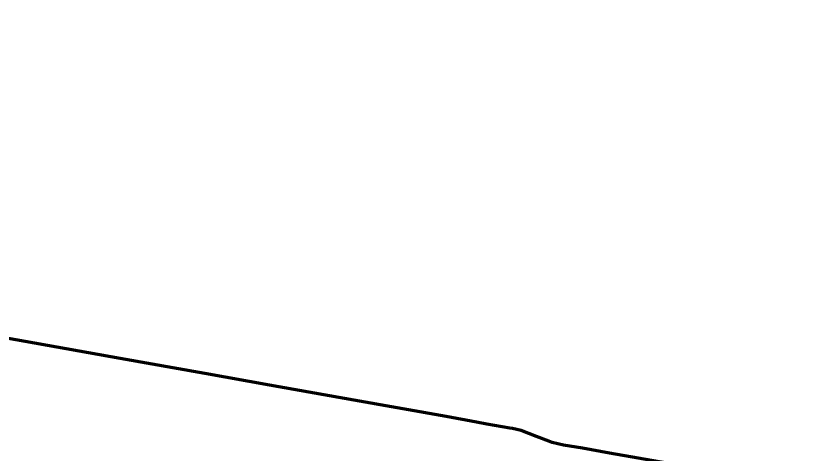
# Model space of a CAD drawing. Header units: metres. Extents: x 599858 to 604937, y 1147506 to 1148114.
# Drawn here: x 602694.09 to 602719.09, y 1147858.05 to 1147872 of the extents above; entities that cross this region are included whole.
import ezdxf

# ---------------------------------------------------------------- set-up
doc = ezdxf.new("R2010")
doc.units = ezdxf.units.M
doc.header["$MEASUREMENT"] = 0
doc.linetypes.add('DGN Style 3', pattern=[73.938826, 52.813447, -21.125379])
doc.layers.add('TF_V_---_Ledn-_2', color=140, linetype='DGN Style 3', lineweight=70)

msp = doc.modelspace()

# ---------------------------------------------------------------- linework, layer by layer
at = {"layer": 'TF_V_---_Ledn-_2', "flags": 128}
for points in [[(602709.81, 1147858.88), (602709.79, 1147858.88), (602709.06, 1147859.01), (602708.73, 1147859.07), (602707.77, 1147859.25), (602704.84, 1147859.77), (602702.16, 1147860.25), (602700.1, 1147860.62), (602697.41, 1147861.1), (602692.99, 1147861.89), (602691.69, 1147862.13), (602691.08, 1147862.24), (602688.59, 1147862.68), (602687.92, 1147862.8), (602685.15, 1147863.3), (602682.44, 1147863.78), (602681.78, 1147863.9), (602681.17, 1147864.01), (602677.89, 1147864.6), (602676.19, 1147864.9), (602674.67, 1147865.17), (602674.62, 1147865.18), (602674.18, 1147865.26), (602673.23, 1147865.43), (602672.12, 1147865.63), (602671.61, 1147865.72), (602671.36, 1147865.77), (602670.75, 1147865.88), (602670.44, 1147865.93), (602670.41, 1147865.94), (602669.9, 1147866.03), (602669.63, 1147866.08), (602667.04, 1147866.54), (602666.26, 1147866.68), (602665.43, 1147866.83), (602664.72, 1147866.96), (602664.41, 1147867.01), (602664.35, 1147867.02), (602663.67, 1147867.15), (602663.02, 1147867.26), (602662.33, 1147867.39), (602660.12, 1147867.78), (602660.08, 1147867.79), (602659.27, 1147867.93), (602658.7, 1147868.04), (602658.4, 1147868.09), (602658.09, 1147868.15), (602657.77, 1147868.2), (602657.48, 1147868.25), (602652.77, 1147869.1), (602651.92, 1147869.25), (602650.4, 1147869.52), (602650.38, 1147869.53), (602650.35, 1147869.53), (602648.32, 1147869.89), (602648.08, 1147869.94), (602645.42, 1147870.41), (602643.74, 1147870.71), (602643.36, 1147870.78), (602641.49, 1147871.12), (602639.24, 1147871.52), (602638.300395, 1147871.691834), (602638.26, 1147871.71), (602637.767922, 1147871.996309)], [(602711.5, 1147858.34), (602711.139809, 1147858.427914), (602711.03, 1147858.47), (602710.637038, 1147858.620411), (602710.152981, 1147858.809477), (602709.88, 1147858.87), (602709.810941, 1147858.882927)], [(602719.09, 1147857.02), (602718.36, 1147857.15), (602717.9, 1147857.23), (602712.96, 1147858.09), (602712.1, 1147858.24), (602711.5, 1147858.34)]]:
    msp.add_lwpolyline(points, dxfattribs=at)

doc.saveas('drawing.dxf')
